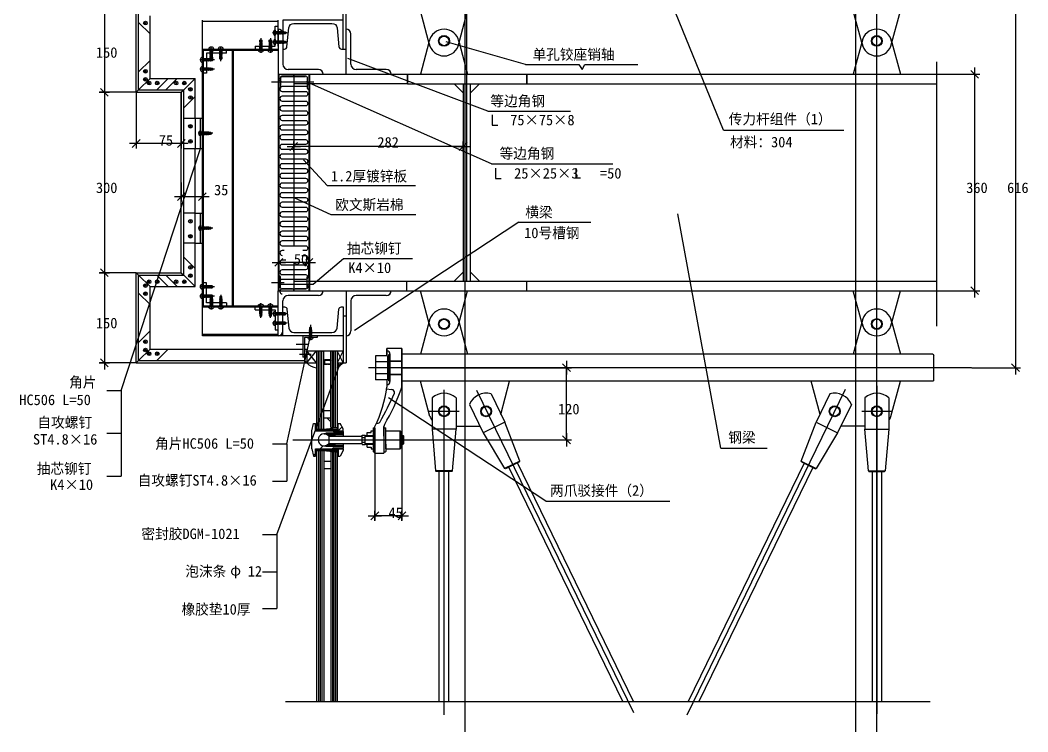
# Model space of a CAD drawing. Header units: metres. Extents: x 1086 to 2762, y 1114 to 2976.
# Drawn here: x 1086 to 2762, y 1114 to 2298 of the extents above; entities that cross this region are included whole.
import ezdxf

# ---------------------------------------------------------------- set-up
doc = ezdxf.new("R2010")
doc.units = ezdxf.units.M
for name, color, linetype in [('212', 2, 'Continuous'), ('3', 5, 'Continuous'), ('BZX', 1, 'Continuous'), ('CSX', 3, 'Continuous'), ('DHX', 4, 'Continuous'), ('LINE', 7, 'Continuous'), ('PMX', 8, 'Continuous'), ('SCREW', 6, 'Continuous'), ('SDH', 7, 'Continuous'), ('TXT', 2, 'Continuous'), ('XSX', 6, 'Continuous'), ('XX', 5, 'Continuous'), ('图层4', 4, 'Continuous')]:
    doc.layers.add(name, color=color, linetype=linetype)

# ---------------------------------------------------------------- blocks, each defined once
blk = doc.blocks.new('ST48X16')
at = {"layer": 'LINE'}
for p, q in [((0, 19.53), (0, -4.91)), ((-2.01, -0.75), (2.01, -0.75))]:
    blk.add_line(p, q, dxfattribs=at)
at = {"layer": 'SCREW'}
for p, q in [((-1.73, 15.84), (0, 17.29)), ((-1.43, 12.49), (0.25, 17.08)), ((0, 17.29), (1.73, 15.84)), ((-2.16, 11.27), (2.16, 12.03)), ((-2.16, 9.76), (2.16, 10.53)), ((-2.16, 8.44), (2.16, 9.2)), ((-2.16, 6.94), (2.16, 7.7)), ((-2.16, 5.44), (2.16, 6.2)), ((-2.16, 3.93), (2.16, 4.7)), ((-2.16, 2.43), (2.16, 3.19)), ((-2.16, 0.93), (2.16, 1.69)), ((-2.11, -0.67), (2.16, 0.03)), ((-1.73, 12.94), (-2.01, 12.68)), ((-2.01, 12.68), (-1.31, 12.81)), ((-2.01, 12.68), (-1.73, 12.42)), ((-1.91, 14.2), (-0.73, 14.41)), ((-1.73, 14.38), (-1.73, 15.84)), ((-1.73, 12.94), (-1.73, 14.03)), ((-1.22, 13.06), (-1.73, 12.94)), ((-1.73, 12.42), (-1.43, 12.49)), ((-1.73, 12.42), (-1.73, 11.62)), ((-1.73, 10.92), (-1.73, 10.11)), ((-1.73, 9.6), (-1.73, 8.79)), ((-1.73, 9.44), (-1.73, 8.64)), ((-1.73, 8.09), (-1.73, 7.29)), ((-1.73, 6.59), (-1.73, 5.79)), ((-1.73, 5.09), (-1.73, 4.28)), ((-1.73, 0.58), (-1.73, 4.13)), ((-1.73, 3.58), (-1.73, 2.78)), ((-1.73, 3.43), (-1.73, 2.63)), ((-1.73, 2.08), (-1.73, 1.28)), ((-1.73, 1.93), (-1.73, 1.12)), ((-1.73, 0.42), (-1.73, -0.38)), ((1.73, 0.38), (-1.73, -0.38)), ((1.73, 15.84), (1.73, 13.58)), ((1.73, 13.58), (2.01, 13.32)), ((2.01, 13.32), (1.73, 13.06)), ((1.73, 13.06), (1.73, 12.38)), ((1.73, 11.68), (1.73, 10.87)), ((1.73, 10.2), (1.73, 9.4)), ((1.73, 8.86), (1.73, 8.05)), ((1.73, 8.7), (1.73, 7.9)), ((1.73, 7.35), (1.73, 6.55)), ((1.73, 5.85), (1.73, 5.04)), ((1.73, 4.35), (1.73, 3.54)), ((1.73, 4.19), (1.73, 3.39)), ((1.73, 2.84), (1.73, 2.04)), ((1.73, 2.69), (1.73, 1.88)), ((1.73, 1.34), (1.73, 0.54)), ((1.73, 1.19), (1.73, 0.38)), ((2.16, 0.03), (1.73, 0.38)), ((2.01, -0.09), (2.16, 0.03)), ((-4.28, -0.75), (4.28, -0.75)), ((-1.73, -0.38), (-2.11, -0.67)), ((-2.11, -0.67), (-2.01, -0.75)), ((-0.25, -0.75), (2.01, -0.09)), ((2.01, -0.09), (2.01, -0.75))]:
    blk.add_line(p, q, dxfattribs=at)
for points in [[(1.73, 11.68), (2.16, 12.03), (1.73, 12.38), (-1.73, 11.62), (-2.16, 11.27), (-1.73, 10.92)], [(1.73, 10.18), (2.16, 10.53), (1.73, 10.87), (-1.73, 10.11), (-2.16, 9.76), (-1.73, 9.41)], [(1.73, 8.86), (2.16, 9.2), (1.73, 9.55), (-1.73, 8.79), (-2.16, 8.44), (-1.73, 8.09)], [(1.73, 7.35), (2.16, 7.7), (1.73, 8.05), (-1.73, 7.29), (-2.16, 6.94), (-1.73, 6.59)], [(1.73, 5.85), (2.16, 6.2), (1.73, 6.55), (-1.73, 5.79), (-2.16, 5.44), (-1.73, 5.09)], [(1.73, 4.35), (2.16, 4.7), (1.73, 5.04), (-1.73, 4.28), (-2.16, 3.93), (-1.73, 3.58)], [(1.73, 2.84), (2.16, 3.19), (1.73, 3.54), (-1.73, 2.78), (-2.16, 2.43), (-1.73, 2.08)], [(1.73, 1.34), (2.16, 1.69), (1.73, 2.04), (-1.73, 1.28), (-2.16, 0.93), (-1.73, 0.58)], [(-1.73, 14.38), (-0.73, 14.41), (-1.73, 14.03), (-1.91, 14.2)]]:
    blk.add_lwpolyline(points, close=True, dxfattribs=at)
blk.add_lwpolyline([(-4.28, -0.75, 0.4), (-0.4, -3.75), (-0.4, -3.31), (0.4, -3.31), (0.4, -3.75, 0.4), (4.28, -0.75)], format="xyb", dxfattribs=at)
for centre, radius, start, end in [((-1.79, 18.13), 2.29, 271.51, 332.84), ((-0.47, 16.2), 3.83, 255.54, 304.95)]:
    blk.add_arc(centre, radius, start, end, dxfattribs=at)
blk = doc.blocks.new('A$C719D39D5')
at = {"layer": 'CSX'}
for p, q in [((15.8, 56.78, -342.86), (25.38, 55.94, -342.86)), ((0, 0, -342.86), (2.51, 0, -342.86))]:
    blk.add_line(p, q, dxfattribs=at)
for centre, radius, start, end in [((24.95, 50.96, -342.86), 5, 344.88, 85), ((-624.51, 346.74, -342.86), 718.57, 331.32, 335.58), ((2.51, 4, -342.86), 4, 270, 328.41)]:
    blk.add_arc(centre, radius, start, end, dxfattribs=at)
blk = doc.blocks.new('_ArchTick')
for p, q in [((0.86, 0), (-0.86, 0)), ((0, 0.65), (0, -0.65))]:
    blk.add_line(p, q)
at = {"color": 0, "linetype": 'ByBlock'}
blk.add_lwpolyline([(-0.5, -0.5), (0.5, 0.5)], dxfattribs=at)

msp = doc.modelspace()

# ---------------------------------------------------------------- hatches: boundary and pattern name
at = {"layer": 'BZX'}
h = msp.add_hatch(dxfattribs=at)
h.set_pattern_fill('ANSI38', scale=10)
h.paths.add_polyline_path([(1563.16, 1728.16, 0.21), (1579.16, 1720.16), (1579.16, 1728.16)])
at = {"layer": 'PMX'}
h = msp.add_hatch(dxfattribs=at)
h.set_pattern_fill('ANSI37', scale=18)
h.paths.add_polyline_path([(1603.16, 1731.57), (1601.57, 1733.16), (1592.74, 1733.16), (1591.16, 1731.57), (1591.16, 1747.16), (1590.16, 1748.16), (1604.16, 1748.16), (1603.16, 1747.16)])
h = msp.add_hatch(dxfattribs=at)
h.set_pattern_fill('HEX', scale=5)
h.paths.add_polyline_path([(1593.16, 1732.16), (1592.16, 1731.16), (1592.16, 1726.16), (1602.16, 1726.16), (1602.16, 1731.16), (1601.16, 1732.16)])
h = msp.add_hatch(dxfattribs=at)
h.set_pattern_fill('ANSI37', scale=12)
h.paths.add_polyline_path([(1623.16, 1728.16), (1613.16, 1728.16), (1613.16, 1720.16, 0.04)])
h = msp.add_hatch(dxfattribs=at)
h.set_pattern_fill('ANSI31', scale=15)
h.paths.add_polyline_path([(1603.16, 1648.16), (1591.16, 1648.16), (1591.16, 1636.16), (1603.16, 1636.16)])
h = msp.add_hatch(dxfattribs=at)
h.set_pattern_fill('ANSI31', scale=25)
h.paths.add_polyline_path([(1622.66, 1585.16), (1605.67, 1585.16), (1607.93, 1586.66), (1624.16, 1586.66)])
h.paths.add_polyline_path([(1624.16, 1586.66), (1607.93, 1586.66), (1605.67, 1585.16), (1577.16, 1585.16), (1577.16, 1573.16), (1574.16, 1573.16), (1571.16, 1585.16), (1571.16, 1600.16), (1581.66, 1600.16, 0.41), (1591.66, 1590.16), (1594.66, 1590.16), (1594.66, 1589.16), (1624.16, 1589.16)])
h.paths.add_polyline_path([(1594.66, 1610.16), (1591.66, 1610.16, 0.41), (1581.66, 1600.16), (1571.16, 1600.16), (1571.16, 1615.16), (1574.16, 1627.16), (1577.16, 1627.16), (1577.16, 1615.16), (1605.67, 1615.16), (1607.93, 1613.66), (1624.16, 1613.66), (1624.16, 1611.16), (1594.66, 1611.16)])
h.paths.add_polyline_path([(1624.16, 1613.66), (1607.93, 1613.66), (1605.67, 1615.16), (1622.66, 1615.16)])
h = msp.add_hatch(dxfattribs=at)
h.set_pattern_fill('ANSI37', scale=18)
h.paths.add_polyline_path([(1603.16, 1636.16), (1591.16, 1636.16), (1591.16, 1618.66), (1590.16, 1617.66), (1612.16, 1620.16), (1604.16, 1620.16), (1603.16, 1621.16)])
h = msp.add_hatch(dxfattribs=at)
h.set_pattern_fill('ANSI37', scale=25)
h.paths.add_polyline_path([(1613.16, 1574.16), (1615.16, 1574.16), (1615.16, 1585.16), (1613.16, 1585.16)])
h.paths.add_polyline_path([(1615.16, 1626.16), (1613.16, 1626.16), (1613.16, 1615.16), (1615.16, 1615.16)])
h = msp.add_hatch(dxfattribs=at)
h.set_pattern_fill('ANSI31', scale=25)
h.paths.add_polyline_path([(1618.16, 1573.16), (1615.16, 1573.16), (1615.16, 1585.16), (1623.16, 1585.16), (1623.16, 1582.16)])
h.paths.add_polyline_path([(1623.16, 1618.16), (1623.16, 1615.16), (1615.16, 1615.16), (1615.16, 1627.16), (1618.16, 1627.16)])
h = msp.add_hatch(dxfattribs=at)
h.set_pattern_fill('ANSI31', scale=15)
h.paths.add_polyline_path([(1624.16, 1589.16), (1624.16, 1590.16), (1594.66, 1590.16), (1594.66, 1589.16)])
h.paths.add_polyline_path([(1597.66, 1592.16, -0.08), (1594.66, 1590.62), (1594.66, 1590.16), (1624.16, 1590.16), (1624.16, 1591.35)])
h.paths.add_polyline_path([(1594.66, 1610.16), (1594.66, 1609.7, -0.08), (1597.66, 1608.16), (1624.16, 1608.97), (1624.16, 1610.16)])
h.paths.add_polyline_path([(1624.16, 1610.16), (1624.16, 1611.16), (1594.66, 1611.16), (1594.66, 1610.16)])
h = msp.add_hatch(dxfattribs=at)
h.set_pattern_fill('ANSI37', scale=18)
h.paths.add_polyline_path([(1603.16, 1579.16), (1604.16, 1580.16), (1612.16, 1580.16), (1590.16, 1582.66), (1591.16, 1581.66), (1591.16, 1564.16), (1603.16, 1564.16)])
h = msp.add_hatch(dxfattribs=at)
h.set_pattern_fill('ANSI31', scale=15)
h.paths.add_polyline_path([(1603.16, 1564.16), (1591.16, 1564.16), (1591.16, 1552.16), (1603.16, 1552.16)])

# ---------------------------------------------------------------- linework, layer by layer
for p, q in [((1871.4, 2140.51), (1871.4, 2123.7)), ((1871.4, 2123.7), (1880.82, 2123.7)), ((1876.64, 2051.78), (1876.64, 2034.97)), ((1876.64, 2034.97), (1886.06, 2034.97)), ((1721.2, 1751.94), (1696.2, 1751.94))]:
    msp.add_line(p, q)
at = {"layer": '3'}
for p, q in [((2604.2, 1742.66), (1721.2, 1742.66)), ((2604.2, 1697.66), (1721.2, 1697.66))]:
    msp.add_line(p, q, dxfattribs=at)
at = {"layer": 'BZX'}
for p, q in [((2741.96, 2336.16), (2741.96, 1731.29)), ((1226.15, 2328.16), (1226.15, 2194.16)), ((1226.15, 2328.16), (1226.15, 2194.16)), ((2256.36, 2115), (2171.13, 2323.13)), ((1927.01, 2224.65), (1794.56, 2262.3)), ((1863.97, 2146.63), (1631.04, 2234.25)), ((2015.28, 2224.65), (2021.1, 2215.81)), ((2021.1, 2215.81), (2025.42, 2224.65)), ((1283.16, 2182.16), (1302.16, 2201.16)), ((1358.16, 2182.16), (1377.16, 2201.16)), ((2610.67, 2208.16), (2681.94, 2208.16)), ((2673.94, 2208.16), (2673.94, 1848.16)), ((1226.15, 2194.16), (1226.15, 1894.16)), ((1226.15, 2194.16), (1226.15, 1894.16)), ((1525.12, 2194.95), (1504.2, 2194.95)), ((1541.2, 2192.13), (1541.2, 2079.91)), ((1557.01, 2195.36), (1574.4, 2195.36)), ((1870.02, 2059.03), (1562.14, 2195.36)), ((1279.13, 2178.16), (1218.15, 2178.16)), ((1279.13, 2178.16), (1218.15, 2178.16)), ((1279.13, 2178.16), (1218.15, 2178.16)), ((1279.13, 2178.16), (1218.15, 2178.16)), ((1279.16, 2178.13), (1279.16, 2084.99)), ((1354.16, 2178.13), (1354.16, 2084.99)), ((1823.16, 2177.13), (1823.16, 2079.91)), ((1358.16, 2134.96), (1389.16, 2134.96)), ((1254.31, 1681.92), (1386.16, 2084.96)), ((1354.16, 2092.99), (1279.16, 2092.99)), ((1358.16, 2084.96), (1389.16, 2084.96)), ((1823.16, 2087.91), (1541.2, 2087.91)), ((1597.19, 2022.34), (1557.39, 2065.73)), ((1354.16, 2028.13), (1354.16, 1996.71)), ((1389.16, 2028.13), (1389.16, 1996.71)), ((1354.16, 2004.71), (1389.16, 2004.71)), ((1541.31, 2003.2), (1602.67, 1975.18)), ((1377.16, 1977.12), (1389.16, 1977.12)), ((1915.75, 1962.39), (1642.32, 1781.8)), ((2251.95, 1586.51), (2180.07, 1976.22)), ((1377.16, 1927.12), (1389.16, 1927.12)), ((1226.15, 1898.72), (1226.15, 1744.16)), ((1226.15, 1898.72), (1226.15, 1728.16)), ((1516.36, 1873.19), (1516.36, 1903.23)), ((1566.36, 1895.23), (1516.36, 1895.23)), ((1566.36, 1873.19), (1566.36, 1903.23)), ((1573.28, 1859.15), (1623.94, 1901.74)), ((1279.13, 1878.16), (1218.15, 1878.16)), ((1279.13, 1878.16), (1218.15, 1878.16)), ((1279.1, 1878.16), (1218.15, 1878.16)), ((1279.1, 1878.16), (1218.15, 1878.16)), ((1283.16, 1874.16), (1302.16, 1855.16)), ((1358.16, 1874.16), (1377.16, 1855.16)), ((1525.12, 1861.37), (1504.2, 1861.37)), ((1557.66, 1859.15), (1573.28, 1859.15)), ((2610.67, 1848.16), (2681.94, 1848.16)), ((1529.87, 1593.41), (1568.31, 1770.62)), ((1302.16, 1751.16), (1283.16, 1732.16)), ((1279.13, 1728.16), (1218.15, 1728.16)), ((1279.13, 1728.16), (1218.15, 1728.16)), ((1513.28, 1442.58), (1616.85, 1722.8)), ((1721.23, 1720.16), (2002.92, 1720.16)), ((1994.92, 1600.16), (1994.92, 1720.16)), ((2669, 1720.16), (2749.96, 1720.16)), ((1721.2, 1697.63), (1721.2, 1465.72)), ((1254.31, 1681.92), (1254.31, 1539.73)), ((1960.68, 1498.38), (1698.81, 1669.78)), ((1676.2, 1619.63), (1676.2, 1465.72)), ((1529.87, 1593.41), (1529.87, 1531.25)), ((1751.36, 1600.16), (2002.92, 1600.16)), ((1721.2, 1473.72), (1676.2, 1473.72)), ((1513.28, 1442.58), (1513.28, 1319.4))]:
    msp.add_line(p, q, dxfattribs=at)
for centre in [(1294.37, 2293.17), (1294.37, 2213.15), (1294.37, 2199.52), (1300.52, 2193.37), (1314.15, 2193.37), (1345.52, 2193.37), (1359.15, 2193.37), (1369.37, 2183.15), (1369.37, 2169.52), (1369.37, 2121.6), (1369.37, 2096.48), (1369.37, 1963.76), (1369.37, 1938.63), (1369.37, 1886.8), (1300.52, 1862.95), (1314.15, 1862.95), (1345.52, 1862.95), (1359.15, 1862.95), (1369.37, 1873.17), (1294.37, 1856.8), (1294.37, 1843.17), (1294.37, 1763.15), (1294.37, 1749.52), (1300.52, 1743.37), (1314.15, 1743.37)]:
    msp.add_circle(centre, 3.04, dxfattribs=at)
at = {"layer": 'CSX'}
for p, q in [((1279.16, 2178.16), (1279.16, 2328.16)), ((1279.16, 2178.16), (1279.16, 2328.16)), ((1283.16, 2182.16), (1283.16, 2324.16)), ((1283.16, 2182.16), (1283.16, 2324.16)), ((1623.16, 2250.16), (1623.16, 2328.16)), ((1628.16, 2208.16), (1628.16, 2328.16)), ((1767.75, 2254.93), (1752.02, 2313.66)), ((1814.64, 2254.93), (1830.38, 2313.66)), ((2487.75, 2254.93), (2472.02, 2313.66)), ((2534.64, 2254.93), (2550.38, 2313.66)), ((1302.16, 2201.16), (1302.16, 2305.16)), ((1389.16, 1773.16), (1389.16, 2298.16)), ((1515.16, 2255.14), (1515.16, 2298.14)), ((1283.16, 2294.16), (1302.16, 2275.16)), ((1515.16, 2296.16), (1389.16, 2296.16)), ((1510.16, 2255.14), (1510.16, 2288.14)), ((1510.16, 2288.14), (1515.16, 2288.14)), ((1515.16, 2283.16), (1515.16, 2208.16)), ((1623.16, 2250.16), (1623.16, 2291.16)), ((1523.16, 2275.16), (1523.16, 2225.16)), ((1636.16, 2225.16), (1636.16, 2275.16)), ((2487.75, 2266.89), (2472.02, 2208.16)), ((2534.64, 2266.89), (2550.38, 2208.16)), ((1389.16, 2250.16), (1515.16, 2250.16)), ((1389.16, 2248.16), (1515.16, 2248.16)), ((1391.16, 1823.16), (1391.16, 2248.16)), ((1429.16, 2243.16), (1429.16, 2248.16)), ((1439.16, 1823.16), (1439.16, 2248.16)), ((1441.16, 1823.16), (1441.16, 2248.16)), ((1477.16, 2255.14), (1510.16, 2255.14)), ((1477.16, 2255.14), (1477.16, 2250.14)), ((1623.16, 2250.16), (1628.16, 2250.16)), ((1766.15, 2260.91), (1752.02, 2208.16)), ((1816.24, 2260.91), (1830.38, 2208.16)), ((1283.16, 2212.16), (1302.16, 2231.16)), ((1429.16, 2243.16), (1396.16, 2243.16)), ((1396.16, 2243.16), (1396.16, 2210.16)), ((1582.16, 2216.16), (1532.16, 2216.16)), ((1695.16, 2216.16), (1645.16, 2216.16)), ((1927.01, 2224.65), (2015.28, 2224.65)), ((2025.42, 2224.65), (2113.69, 2224.65)), ((1302.16, 2201.16), (1377.16, 2201.16)), ((1313.16, 2182.16), (1332.16, 2201.16)), ((1328.16, 2182.16), (1347.16, 2201.16)), ((1377.16, 2134.96), (1377.16, 2201.16)), ((1396.16, 2210.16), (1391.16, 2210.16)), ((1515.16, 2208.16), (2610.64, 2208.16)), ((1515.16, 2208.16), (1515.16, 1848.16)), ((1516.36, 2208.16), (1516.36, 1848.16)), ((1519.36, 2203.16), (1519.36, 2185.16)), ((1539.36, 2205.16), (1521.36, 2205.16)), ((1541.2, 2208.16), (1541.2, 1921.68)), ((1561.36, 2205.16), (1543.36, 2205.16)), ((1563.36, 2203.16), (1563.36, 2185.16)), ((1566.36, 2208.16), (1566.36, 1848.16)), ((1567.56, 2208.16), (1567.56, 1848.16)), ((1730.61, 2208.16), (1730.61, 2192.16)), ((1730.61, 2192.16), (1730.61, 2208.16)), ((1730.61, 2208.16), (1730.61, 2192.16)), ((1929.16, 2208.16), (1929.16, 2192.16)), ((1929.16, 2192.16), (1929.16, 2208.16)), ((1929.16, 2208.16), (1929.16, 2192.16)), ((1283.16, 2182.16), (1279.16, 2178.16)), ((1283.16, 2182.16), (1279.16, 2178.16)), ((1283.16, 2182.16), (1358.16, 2182.16)), ((1283.16, 2182.16), (1358.16, 2182.16)), ((1354.16, 2178.16), (1358.16, 2182.16)), ((1354.16, 2178.16), (1358.16, 2182.16)), ((1358.16, 1874.16), (1358.16, 2182.16)), ((1358.16, 1874.16), (1358.16, 2182.16)), ((1517.36, 2183.16), (1516.36, 2183.16)), ((1730.61, 2192.16), (1541.2, 2192.16)), ((1566.36, 2183.16), (1565.36, 2183.16)), ((1730.61, 2192.16), (1929.16, 2192.16)), ((1730.61, 2192.16), (1929.16, 2192.16)), ((1823.16, 2177.16), (1808.16, 2192.16)), ((1823.16, 2192.16), (1823.16, 1864.16)), ((1835.16, 1864.16), (1835.16, 2192.16)), ((1835.16, 2177.16), (1850.16, 2192.16)), ((1929.16, 2192.16), (2610.64, 2192.16)), ((1279.16, 2178.16), (1354.16, 2178.16)), ((1279.16, 2178.16), (1354.16, 2178.16)), ((1354.16, 1878.16), (1354.16, 2178.16)), ((1354.16, 1878.16), (1354.16, 2178.16)), ((1358.16, 2152.16), (1377.16, 2171.16)), ((1863.97, 2146.63), (2001.36, 2146.63)), ((1386.16, 2084.96), (1386.16, 2134.96)), ((2256.36, 2115), (2456.6, 2115)), ((1377.16, 1855.16), (1377.16, 2084.96)), ((1870.02, 2059.03), (2071.87, 2059.03)), ((1596.52, 2023.07), (1743.53, 2023.07)), ((1602.67, 1975.18), (1744.12, 1975.18)), ((1915.75, 1962.39), (2035.66, 1962.39)), ((1358.16, 1904.16), (1377.16, 1885.16)), ((1541.2, 1895.23), (1541.2, 1848.16)), ((1623.94, 1901.74), (1738.52, 1901.74)), ((1279.16, 1878.16), (1354.16, 1878.16)), ((1279.16, 1878.16), (1354.16, 1878.16)), ((1283.16, 1874.16), (1279.16, 1878.16)), ((1279.16, 1728.16), (1279.16, 1878.16)), ((1279.16, 1728.16), (1279.16, 1878.16)), ((1354.16, 1878.16), (1358.16, 1874.16)), ((1823.16, 1879.16), (1808.16, 1864.16)), ((1835.16, 1879.16), (1850.16, 1864.16)), ((1283.16, 1874.16), (1358.16, 1874.16)), ((1283.16, 1874.16), (1358.16, 1874.16)), ((1283.16, 1732.16), (1283.16, 1874.16)), ((1283.16, 1732.16), (1283.16, 1874.16)), ((1313.16, 1874.16), (1332.16, 1855.16)), ((1328.16, 1874.16), (1347.16, 1855.16)), ((1396.16, 1861.16), (1391.16, 1861.16)), ((1396.16, 1828.16), (1396.16, 1861.16)), ((1517.36, 1873.16), (1516.36, 1873.16)), ((1519.36, 1853.16), (1519.36, 1871.16)), ((1541.2, 1864.16), (1929.16, 1864.16)), ((1563.36, 1853.16), (1563.36, 1871.16)), ((1566.36, 1873.16), (1565.36, 1873.16)), ((1729.16, 1848.16), (1729.16, 1864.16)), ((1929.16, 1864.16), (2610.64, 1864.16)), ((1929.16, 1848.16), (1929.16, 1864.16)), ((1283.16, 1844.16), (1302.16, 1825.16)), ((1302.16, 1855.16), (1377.16, 1855.16)), ((1302.16, 1751.16), (1302.16, 1855.16)), ((1515.16, 1848.16), (1929.16, 1848.16)), ((1515.16, 1773.16), (1515.16, 1848.16)), ((1539.36, 1851.16), (1521.36, 1851.16)), ((1541.36, 1848.16), (1541.36, 1849.16)), ((1541.36, 1848.16), (1541.36, 1849.16)), ((1561.36, 1851.16), (1543.36, 1851.16)), ((1628.16, 1848.16), (1628.16, 1728.16)), ((1767.75, 1789.43), (1752.02, 1848.16)), ((1767.75, 1789.42), (1752.02, 1848.15)), ((1777.99, 1848.15), (1881.78, 1848.15)), ((1814.64, 1789.43), (1830.38, 1848.16)), ((1814.64, 1789.42), (1830.38, 1848.15)), ((1929.16, 1848.16), (2610.64, 1848.16)), ((2487.75, 1789.43), (2472.02, 1848.16)), ((2534.64, 1789.43), (2550.38, 1848.16)), ((1429.16, 1828.16), (1396.16, 1828.16)), ((1429.16, 1828.16), (1429.16, 1823.16)), ((1523.16, 1781.16), (1523.16, 1831.16)), ((1582.16, 1840.16), (1532.16, 1840.16)), ((1636.16, 1831.16), (1636.16, 1781.16)), ((1695.16, 1840.16), (1645.16, 1840.16)), ((1389.16, 1823.16), (1515.16, 1823.16)), ((1389.16, 1821.16), (1515.16, 1821.16)), ((1477.16, 1816.16), (1477.16, 1821.16)), ((1477.16, 1816.16), (1510.16, 1816.16)), ((1510.16, 1816.16), (1510.16, 1783.16)), ((1623.16, 1806.16), (1628.16, 1806.16)), ((1623.16, 1806.16), (1623.16, 1728.16)), ((1623.16, 1806.16), (1623.16, 1765.16)), ((1767.75, 1801.39), (1752.02, 1742.66)), ((1814.64, 1801.39), (1830.38, 1742.66)), ((2487.75, 1801.39), (2472.02, 1742.66)), ((2534.64, 1801.39), (2550.38, 1742.66)), ((1283.16, 1762.16), (1302.16, 1781.16)), ((1510.16, 1783.16), (1515.16, 1783.16)), ((1515.16, 1775.16), (1389.16, 1775.16)), ((1541.2, 1773.16), (1389.16, 1773.16)), ((1556.16, 1773.16), (1556.16, 1737.81)), ((1559.16, 1770.16), (1559.16, 1732.16)), ((1580.16, 1770.16), (1559.16, 1770.16)), ((1580.16, 1773.16), (1580.16, 1770.16)), ((1580.16, 1773.16), (1580.16, 1771.16)), ((1302.16, 1751.16), (1556.16, 1751.16)), ((1313.16, 1732.16), (1332.16, 1751.16)), ((1559.16, 1751.16), (1563.16, 1751.16)), ((1561.16, 1748.16), (1623.16, 1748.16)), ((1563.16, 1751.16), (1563.16, 1728.16)), ((1579.16, 1747.16), (1580.16, 1748.16)), ((1579.16, 1748.16), (1579.16, 1616.89)), ((1579.16, 1747.16), (1580.16, 1748.16)), ((1579.16, 1748.16), (1579.16, 1616.89)), ((1586.16, 1748.16), (1587.16, 1747.16)), ((1589.68, 1748.16), (1588.68, 1747.16)), ((1591.16, 1747.16), (1590.16, 1748.16)), ((1591.16, 1618.66), (1591.16, 1747.16)), ((1603.16, 1747.16), (1604.16, 1748.16)), ((1603.16, 1621.16), (1603.16, 1747.16)), ((1613.16, 1747.16), (1612.16, 1748.16)), ((1613.16, 1748.16), (1613.16, 1615.16)), ((1696.2, 1740.09), (1696.2, 1751.94)), ((1696.2, 1751.94), (1696.2, 1740.09)), ((1696.2, 1747.94), (1696.2, 1747.94)), ((1721.2, 1730.22, -44000), (1721.2, 1751.94, -44000)), ((1721.2, 1751.94, -44000), (1721.2, 1730.22, -44000)), ((1721.2, 1751.94), (1721.2, 1708.94)), ((1721.2, 1730.09), (1721.2, 1751.94)), ((1283.16, 1732.16), (1279.16, 1728.16)), ((1279.16, 1728.16), (1563.16, 1728.16)), ((1279.16, 1728.16), (1561.16, 1728.16)), ((1283.16, 1732.16), (1559.16, 1732.16)), ((1283.16, 1732.16), (1557.16, 1732.16)), ((1559.16, 1737.81), (1556.16, 1737.81)), ((1559.16, 1732.16), (1563.16, 1728.16)), ((1561.16, 1728.16), (1579.16, 1728.16)), ((1563.16, 1728.16), (1579.16, 1728.16)), ((1592.74, 1733.16), (1591.16, 1731.57)), ((1593.16, 1732.16), (1592.16, 1731.16)), ((1592.16, 1731.16), (1592.16, 1726.16)), ((1601.57, 1733.16), (1592.74, 1733.16)), ((1601.16, 1732.16), (1593.16, 1732.16)), ((1601.16, 1732.16), (1602.16, 1731.16)), ((1601.57, 1733.16), (1603.16, 1731.57)), ((1602.16, 1731.16), (1602.16, 1726.16)), ((1613.16, 1728.16), (1628.16, 1728.16)), ((1677.2, 1740.09), (1677.2, 1700.09)), ((1697.2, 1740.09), (1677.2, 1740.09)), ((1697.2, 1730.09), (1677.2, 1730.09)), ((1697.2, 1740.09), (1697.2, 1700.09)), ((1697.2, 1738.97), (1699.2, 1738.97)), ((1699.2, 1698.2, -44000), (1699.2, 1742.25, -44000)), ((1699.2, 1742.25, -44000), (1701.2, 1742.25, -44000)), ((1699.2, 1742.12), (1699.2, 1698.07)), ((1699.2, 1742.12), (1701.2, 1742.12)), ((1701.2, 1697.38, -44000), (1701.2, 1743.38, -44000)), ((1701.2, 1742.94), (1701.2, 1696.94)), ((1701.2, 1731.38, -44000), (1721.2, 1731.38, -44000)), ((1701.2, 1730.94), (1721.2, 1730.94)), ((1721.2, 1688.38, -44000), (1721.2, 1731.38, -44000)), ((2604.2, 1742.66), (2606.2, 1740.66)), ((2606.2, 1699.66), (2606.2, 1740.66)), ((1596.66, 1725.16), (1591.16, 1725.16)), ((1602.16, 1726.16), (1592.16, 1726.16)), ((1596.66, 1725.16), (1596.66, 1726.16)), ((1597.66, 1725.16), (1597.66, 1726.16)), ((1603.16, 1725.16), (1597.66, 1725.16)), ((1697.2, 1710.09), (1677.2, 1710.09)), ((1697.2, 1719.7), (1699.2, 1720.85)), ((1697.2, 1718.06), (1699.2, 1719.22)), ((1721.2, 1710.22, -44000), (1721.2, 1688.38, -44000)), ((1721.2, 1687.94), (1721.2, 1710.09)), ((1721.2, 1710.09), (1721.2, 1687.94)), ((1697.2, 1700.09), (1677.2, 1700.09)), ((1696.2, 1700.09), (1696.2, 1687.94)), ((1697.2, 1701.22), (1699.2, 1701.22)), ((1699.2, 1698.2, -44000), (1701.2, 1698.2, -44000)), ((1699.2, 1698.07), (1701.2, 1698.07)), ((1701.2, 1709.38, -44000), (1721.2, 1709.38, -44000)), ((1701.2, 1708.94), (1721.2, 1708.94)), ((1767.75, 1638.93), (1752.02, 1697.66)), ((1885.55, 1642.34), (1900.38, 1697.66)), ((2416.84, 1642.34), (2402.02, 1697.66)), ((2534.64, 1638.93), (2550.38, 1697.66)), ((2606.2, 1699.66), (2604.2, 1697.66)), ((1230.38, 1681.92), (1254.31, 1681.92)), ((1696.2, 1691.94), (1696.2, 1691.94)), ((1869.38, 1676.52), (1892.32, 1629.45)), ((2433.02, 1676.52), (2410.07, 1629.45)), ((1771.2, 1670.02), (1771.2, 1617.66)), ((1811.2, 1670.02), (1811.2, 1617.66)), ((2491.2, 1670.02), (2491.2, 1617.66)), ((2531.2, 1670.02), (2531.2, 1617.66)), ((1603.16, 1648.16), (1591.16, 1648.16)), ((1833.42, 1659), (1856.36, 1611.93)), ((2468.97, 1659), (2446.03, 1611.93)), ((1571.16, 1615.16), (1574.16, 1627.16)), ((1574.16, 1627.16), (1577.16, 1627.16)), ((1577.16, 1615.16), (1577.16, 1627.16)), ((1577.16, 1626.16), (1579.16, 1626.16)), ((1579.16, 1615.16), (1579.16, 1626.16)), ((1603.16, 1636.16), (1591.16, 1636.16)), ((1613.16, 1626.16), (1615.16, 1626.16)), ((1615.16, 1627.16), (1618.16, 1627.16)), ((1615.16, 1615.16), (1615.16, 1627.16)), ((1623.16, 1618.16), (1618.16, 1627.16)), ((1892.32, 1629.45), (1856.36, 1611.93)), ((1917.22, 1564.83), (1892.32, 1629.45)), ((2385.17, 1564.83), (2410.07, 1629.45)), ((2410.07, 1629.45), (2446.03, 1611.93)), ((1230.38, 1611.08), (1254.31, 1611.08)), ((1571.16, 1585.16), (1571.16, 1615.16)), ((1577.16, 1615.16), (1623.16, 1615.16)), ((1579.16, 1618.66), (1580.16, 1617.66)), ((1579.16, 1618.66), (1580.16, 1617.66)), ((1579.16, 1617.16), (1613.16, 1617.16)), ((1579.16, 1615.57), (1579.57, 1615.16)), ((1580.16, 1617.66), (1590.16, 1617.66)), ((1590.16, 1617.66), (1612.16, 1620.16)), ((1590.16, 1617.66), (1591.16, 1618.66)), ((1591.66, 1610.16), (1594.66, 1610.16)), ((1624.16, 1611.16), (1594.66, 1611.16)), ((1594.66, 1611.16), (1594.66, 1609.7)), ((1604.16, 1620.16), (1603.16, 1621.16)), ((1612.16, 1620.16), (1604.16, 1620.16)), ((1607.93, 1613.66), (1605.67, 1615.16)), ((1607.93, 1613.66), (1624.16, 1613.66)), ((1613.16, 1621.16), (1612.16, 1620.16)), ((1612.16, 1620.16), (1613.16, 1621.16)), ((1624.16, 1613.66), (1622.66, 1615.16)), ((1623.16, 1615.16), (1623.16, 1618.16)), ((1624.16, 1606.16), (1624.16, 1613.66)), ((1663.23, 1607.16), (1663.23, 1612.49)), ((1663.23, 1612.49), (1670.2, 1612.49)), ((1670.2, 1615.16), (1672.79, 1615.16)), ((1670.2, 1612.49), (1670.2, 1615.16)), ((1672.79, 1615.16), (1673.29, 1614.66)), ((1673.29, 1619.66), (1673.79, 1620.16)), ((1673.29, 1619.66), (1673.29, 1580.66)), ((1673.79, 1620.16), (1675.7, 1620.16)), ((1676.2, 1619.66), (1675.7, 1620.16)), ((1676.2, 1578.16), (1676.2, 1622.16)), ((1676.2, 1619.66), (1676.2, 1580.66)), ((1691.2, 1606.16), (1691.2, 1622.47)), ((1691.2, 1622.16), (1691.2, 1578.16)), ((1691.2, 1606.16), (1691.2, 1622.16)), ((1691.2, 1619.66), (1691.7, 1620.16)), ((1691.2, 1619.66), (1691.2, 1580.66)), ((1691.2, 1615.16), (1691.2, 1606.16)), ((1691.7, 1620.16), (1693.7, 1620.16)), ((1694.2, 1619.66), (1693.7, 1620.16)), ((1694.2, 1585.16), (1694.2, 1619.66)), ((1694.2, 1615.16), (1718.2, 1615.16)), ((1718.2, 1585.16), (1718.2, 1615.16)), ((1718.2, 1615.16), (1719.2, 1614.16)), ((1719.2, 1614.16), (1719.2, 1586.16)), ((1771.2, 1617.66), (1777.12, 1548.66)), ((1811.2, 1617.66), (1771.2, 1617.66)), ((1805.27, 1548.66), (1811.2, 1617.66)), ((1811.2, 1622.66), (1850.55, 1622.66)), ((1856.36, 1611.93), (1891.92, 1552.5)), ((2446.03, 1611.93), (2410.47, 1552.5)), ((2491.2, 1622.66), (2451.84, 1622.66)), ((2497.12, 1548.66), (2491.2, 1617.66)), ((2491.2, 1617.66), (2531.2, 1617.66)), ((2531.2, 1617.66), (2525.27, 1548.66)), ((1506.04, 1593.41), (1529.87, 1593.41)), ((1597.66, 1608.16), (1624.16, 1608.97)), ((1600.37, 1606.16), (1654.2, 1606.16)), ((1600.37, 1594.16), (1600.37, 1606.16)), ((1600.37, 1594.16), (1654.2, 1594.16)), ((1624.16, 1586.66), (1624.16, 1594.16)), ((1655.2, 1608.16), (1660.2, 1608.16)), ((1655.2, 1607.16), (1655.2, 1608.16)), ((1655.2, 1593.16), (1655.2, 1607.16)), ((1655.2, 1604.16), (1660.2, 1604.16)), ((1655.2, 1596.16), (1660.2, 1596.16)), ((1655.2, 1593.16), (1655.2, 1592.16)), ((1660.2, 1592.16), (1660.2, 1608.16)), ((1660.2, 1607.16), (1676.2, 1607.16)), ((1660.2, 1593.16), (1676.2, 1593.16)), ((1663.23, 1587.82), (1663.23, 1593.16)), ((1694.2, 1593.16), (1694.2, 1580.66)), ((1719.2, 1607.16), (1723.1, 1607.16)), ((1719.2, 1593.16), (1723.1, 1593.16)), ((1723.1, 1607.16), (1724.2, 1606.16)), ((1723.1, 1593.16), (1723.1, 1607.16)), ((1724.2, 1594.16), (1723.1, 1593.16)), ((1724.2, 1594.16), (1724.2, 1606.16)), ((1571.16, 1585.16), (1574.16, 1573.16)), ((1577.16, 1573.16), (1577.16, 1585.16)), ((1577.16, 1585.16), (1623.16, 1585.16)), ((1579.16, 1585.16), (1579.16, 1574.16)), ((1579.16, 1585.07), (1579.16, 1165.15)), ((1579.16, 1583.16), (1613.16, 1583.16)), ((1579.16, 1581.66), (1580.16, 1582.66)), ((1580.16, 1582.66), (1590.16, 1582.66)), ((1590.16, 1582.66), (1591.16, 1581.66)), ((1590.16, 1582.66), (1612.16, 1580.16)), ((1591.16, 1581.66), (1591.16, 1165.15)), ((1591.66, 1590.16), (1594.66, 1590.16)), ((1594.66, 1589.16), (1594.66, 1590.62)), ((1624.16, 1589.16), (1594.66, 1589.16)), ((1597.66, 1592.16), (1624.16, 1591.35)), ((1604.16, 1580.16), (1603.16, 1579.16)), ((1603.16, 1579.16), (1603.16, 1165.15)), ((1612.16, 1580.16), (1604.16, 1580.16)), ((1607.93, 1586.66), (1605.67, 1585.16)), ((1607.93, 1586.66), (1624.16, 1586.66)), ((1612.16, 1580.16), (1613.16, 1579.16)), ((1613.16, 1585.16), (1613.16, 1165.15)), ((1615.16, 1585.16), (1615.16, 1573.16)), ((1623.16, 1582.16), (1618.16, 1573.16)), ((1622.66, 1585.16), (1624.16, 1586.66)), ((1623.16, 1585.16), (1623.16, 1582.16)), ((1655.2, 1592.16), (1660.2, 1592.16)), ((1663.23, 1587.82), (1670.2, 1587.82)), ((1670.2, 1587.82), (1670.2, 1585.16)), ((1670.2, 1585.16), (1672.79, 1585.16)), ((1672.79, 1585.16), (1673.29, 1585.66)), ((1673.29, 1580.66), (1673.79, 1580.16)), ((1673.79, 1580.16), (1675.7, 1580.16)), ((1675.7, 1580.16), (1676.2, 1580.66)), ((1676.2, 1578.16), (1691.2, 1578.16)), ((1691.2, 1580.66), (1691.7, 1580.16)), ((1691.7, 1580.16), (1693.7, 1580.16)), ((1693.7, 1580.16), (1694.2, 1580.66)), ((1694.2, 1585.16), (1718.2, 1585.16)), ((1719.2, 1586.16), (1718.2, 1585.16)), ((2251.95, 1586.51), (2328.64, 1586.51)), ((1574.16, 1573.16), (1577.16, 1573.16)), ((1577.16, 1574.16), (1579.16, 1574.16)), ((1603.16, 1564.16), (1591.16, 1564.16)), ((1613.16, 1574.16), (1615.16, 1574.16)), ((1615.16, 1573.16), (1618.16, 1573.16)), ((1917.22, 1564.83), (1891.92, 1552.5)), ((1916.7, 1563.46), (1893.32, 1552.07)), ((2106.54, 1165.15), (1913.23, 1561.77)), ((1916.7, 1563.46), (1917.22, 1564.83)), ((2390.19, 1561.27), (2197.13, 1165.15)), ((2385.17, 1564.83), (2410.47, 1552.5)), ((2385.7, 1563.46), (2385.17, 1564.83)), ((2385.7, 1563.46), (2409.07, 1552.07)), ((1603.16, 1552.16), (1591.16, 1552.16)), ((1778.2, 1547.66), (1777.12, 1548.66)), ((1805.27, 1548.66), (1777.12, 1548.66)), ((1804.2, 1547.66), (1778.2, 1547.66)), ((1783.2, 1171.85, -44000), (1783.2, 1547.66, -44000)), ((1783.2, 1165.15, -44000), (1783.2, 1547.66, -44000)), ((1799.2, 1171.85, -44000), (1799.2, 1547.66, -44000)), ((1799.2, 1165.15, -44000), (1799.2, 1547.66, -44000)), ((1804.2, 1547.66), (1805.27, 1548.66)), ((1893.32, 1552.07), (1891.92, 1552.5)), ((2088.74, 1165.15), (1898.85, 1554.76)), ((2404.58, 1554.26), (2214.93, 1165.15)), ((2409.07, 1552.07), (2410.47, 1552.5)), ((2497.12, 1548.66), (2525.27, 1548.66)), ((2498.2, 1547.66), (2497.12, 1548.66)), ((2498.2, 1547.66), (2524.2, 1547.66)), ((2503.2, 1547.66, -44000), (2503.2, 1171.85, -44000)), ((2503.2, 1547.66, -44000), (2503.2, 1165.15, -44000)), ((2519.2, 1547.66, -44000), (2519.2, 1171.85, -44000)), ((2519.2, 1547.66, -44000), (2519.2, 1165.15, -44000)), ((2524.2, 1547.66), (2525.27, 1548.66)), ((1230.38, 1539.73), (1254.31, 1539.73)), ((1506.04, 1531.25), (1529.87, 1531.25)), ((1960.68, 1498.38), (2167.03, 1498.38)), ((1489.49, 1442.58), (1513.28, 1442.58)), ((1489.49, 1380.43), (1513.28, 1380.43)), ((1489.49, 1319.4), (1513.28, 1319.4))]:
    msp.add_line(p, q, dxfattribs=at)
for points in [[(1551.31, 2292.86), (1604.83, 2292.86, -0.39), (1613.29, 2285.2), (1616.41, 2253.94, 0.39), (1620.59, 2250.16), (1623.16, 2250.16), (1623.16, 2298.16), (1523.16, 2298.16), (1523.16, 2250.16), (1525.72, 2250.16, 0.39), (1529.9, 2253.94), (1533.02, 2285.2, -0.39), (1541.48, 2292.86), (1551.31, 2292.86)], [(1546.76, 1773.16), (1523.16, 1773.16), (1523.16, 1821.16), (1525.72, 1821.16, -0.39), (1529.9, 1817.38), (1533.02, 1786.11, 0.39), (1541.48, 1778.46), (1546.77, 1778.46)], [(1546.77, 1778.46), (1604.83, 1778.46, 0.39), (1613.29, 1786.11), (1616.41, 1817.38, -0.39), (1620.59, 1821.16), (1623.16, 1821.16), (1623.16, 1773.16), (1546.76, 1773.16)]]:
    msp.add_lwpolyline(points, format="xyb", dxfattribs=at)
for centre, radius in [((1294.37, 2293.17), 1.04), ((1791.2, 2263.66), 9), ((1791.2, 2263.66), 8), ((2511.2, 2263.66), 9), ((2511.2, 2263.66), 8), ((1294.37, 2213.15), 1.04), ((1294.37, 2199.52), 1.04), ((1300.52, 2193.37), 1.04), ((1314.15, 2193.37), 1.04), ((1345.52, 2193.37), 1.04), ((1359.15, 2193.37), 1.04), ((1369.37, 2183.15), 1.04), ((1369.37, 2169.52), 1.04), ((1369.37, 2121.6), 1.04), ((1369.37, 2096.48), 1.04), ((1369.37, 1963.76), 1.04), ((1369.37, 1938.63), 1.04), ((1369.37, 1886.8), 1.04), ((1300.52, 1862.95), 1.04), ((1314.15, 1862.95), 1.04), ((1345.52, 1862.95), 1.04), ((1359.15, 1862.95), 1.04), ((1369.37, 1873.17), 1.04), ((1294.37, 1856.8), 1.04), ((1294.37, 1843.17), 1.04), ((1791.2, 1792.66), 9), ((1791.2, 1792.66), 8), ((2511.2, 1792.66), 9), ((2511.2, 1792.66), 8), ((1294.37, 1763.15), 1.04), ((1294.37, 1749.52), 1.04), ((1300.52, 1743.37), 1.04), ((1314.15, 1743.37), 1.04), ((1791.2, 1647.66), 9), ((1791.2, 1647.66), 8), ((1861.2, 1647.66), 9), ((1861.2, 1647.66), 9), ((1861.2, 1647.66), 9), ((1861.2, 1647.66), 9), ((1861.2, 1647.66), 8), ((2441.2, 1647.66), 9), ((2441.2, 1647.66), 9), ((2441.2, 1647.66), 9), ((2441.2, 1647.66), 8), ((2511.2, 1647.66), 9), ((2511.2, 1647.66), 8)]:
    msp.add_circle(centre, radius, dxfattribs=at)
for centre, radius, start, end in [((1515.16, 2275.14), 8, 0, 90), ((1628.16, 2275.16), 8, 0, 90), ((1791.2, 2263.66), 25, 189.98, 350.02), ((2511.2, 2263.66), 25, 189.98, 350.02), ((1532.16, 2225.16), 9, 180, 270), ((1582.16, 2208.16), 8, 0, 90), ((1645.16, 2225.16), 9, 180, 270), ((1695.16, 2208.16), 8, 0, 90), ((1521.36, 2203.16), 2, 90, 180), ((1539.36, 2207.16), 2, 270, 0), ((1543.36, 2207.16), 2, 180, 270), ((1561.36, 2203.16), 2, 0, 90), ((1517.36, 2185.16), 2, 270, 0), ((1565.36, 2185.16), 2, 180, 270), ((1517.36, 1871.16), 2, 0, 90), ((1565.36, 1871.16), 2, 90, 180), ((1521.36, 1853.16), 2, 180, 270), ((1539.36, 1849.16), 2, 0, 90), ((1543.36, 1849.16), 2, 90, 180), ((1561.36, 1853.16), 2, 270, 0), ((1582.16, 1848.16), 8, 270, 0), ((1695.16, 1848.16), 8, 270, 0), ((1532.16, 1831.16), 9, 90, 180), ((1645.16, 1831.16), 9, 90, 180), ((1791.2, 1792.66), 25, 9.98, 170.02), ((2511.2, 1792.66), 25, 9.98, 170.02), ((1515.16, 1781.16), 8, 270, 0), ((1628.16, 1781.16), 8, 270, 0), ((1696.2, 1742.94), 5, 0, 90), ((1580.17, 1742.18), 22.05, 219.5, 267.37), ((1570.28, 1784), 76.9, 303.88, 313.44), ((1696.2, 1696.94), 5, 270, 0), ((1475.96, 1718.97), 222.41, 334.2, 351.98), ((1399.49, 1799.46), 340.49, 329.21, 340.88), ((1791.2, 1647.66), 30, 48.19, 131.81), ((1861.2, 1647.66), 30, 74.17, 157.79), ((2441.2, 1647.66), 30, 22.21, 105.83), ((2511.2, 1647.66), 30, 48.19, 131.81), ((1791.2, 1647.66), 25.02, 200.43, 216.92), ((2511.2, 1647.66), 25.02, 323.08, 339.57), ((1591.66, 1600.16), 10, 40.71, 319.29), ((1696.2, 1622.47), 5, 147.42, 180), ((1600.37, 1607.66), 1.5, 220.71, 270), ((1600.37, 1592.66), 1.5, 90, 139.29), ((1654.2, 1607.16), 1, 270, 0), ((1654.2, 1593.16), 1, 0, 90)]:
    msp.add_arc(centre, radius, start, end, dxfattribs=at)
at = {"layer": 'DHX'}
for p, q in [((1826.2, 1114.45, -44000), (1826.2, 2907.31, -44000)), ((2476.2, 1114.45, -44000), (2476.2, 2907.31, -44000)), ((2511.2, 1114.45), (2511.2, 2907.31)), ((1829.16, 1864.16), (1829.16, 2685.68)), ((1544.99, 1759.29), (1566.38, 1759.29)), ((1550.86, 1742.46), (1570.25, 1742.46)), ((2668.97, 1720.16), (1665.42, 1720.16)), ((1791.2, 1142.67, -44000), (1791.2, 1683.55, -44000)), ((2106.82, 1146.31), (1845.57, 1682.32)), ((2458.7, 1683.58), (2194.87, 1142.26)), ((2511.2, 1690.03, -44000), (2511.2, 1144.35, -44000)), ((1766.17, 1647.66), (1816.57, 1647.66)), ((2486.17, 1647.66), (2536.57, 1647.66)), ((1539.65, 1600.16), (1751.33, 1600.16))]:
    msp.add_line(p, q, dxfattribs=at)
at = {"layer": 'LINE'}
msp.add_line((1569.08, 1791.44), (1569.08, 1767), dxfattribs=at)
at = {"layer": 'PMX'}
for p, q in [((1578.34, 1626.16), (1577.16, 1624.97)), ((1578.11, 1626.16), (1579.16, 1625.12)), ((1577.16, 1623.93), (1579.16, 1621.93)), ((1579.16, 1623.79), (1577.16, 1621.79)), ((1577.16, 1620.75), (1579.16, 1618.75)), ((1579.16, 1620.61), (1577.16, 1618.61)), ((1577.16, 1617.57), (1579.16, 1615.57)), ((1579.16, 1617.43), (1577.16, 1615.43)), ((1579.16, 1616.57), (1579.75, 1617.16)), ((1582.07, 1617.16), (1580.07, 1615.16)), ((1580.75, 1617.16), (1582.75, 1615.16)), ((1585.25, 1617.16), (1583.25, 1615.16)), ((1583.93, 1617.16), (1585.93, 1615.16)), ((1588.43, 1617.16), (1586.43, 1615.16)), ((1587.11, 1617.16), (1589.11, 1615.16)), ((1591.62, 1617.16), (1589.62, 1615.16)), ((1590.3, 1617.16), (1592.3, 1615.16)), ((1594.8, 1617.16), (1592.8, 1615.16)), ((1593.48, 1617.16), (1595.48, 1615.16)), ((1597.98, 1617.16), (1595.98, 1615.16)), ((1596.66, 1617.16), (1598.66, 1615.16)), ((1601.16, 1617.16), (1599.16, 1615.16)), ((1599.84, 1617.16), (1601.84, 1615.16)), ((1604.34, 1617.16), (1602.34, 1615.16)), ((1603.02, 1617.16), (1605.02, 1615.16)), ((1607.53, 1617.16), (1605.53, 1615.16)), ((1606.21, 1617.16), (1608.21, 1615.16)), ((1610.71, 1617.16), (1608.71, 1615.16)), ((1609.39, 1617.16), (1611.39, 1615.16)), ((1613.16, 1616.42), (1611.89, 1615.16)), ((1612.57, 1617.16), (1613.16, 1616.57)), ((1578.71, 1585.16), (1577.16, 1583.61)), ((1577.16, 1582.57), (1579.16, 1580.57)), ((1579.16, 1582.42), (1577.16, 1580.42)), ((1577.16, 1579.39), (1579.16, 1577.39)), ((1579.16, 1579.24), (1577.16, 1577.24)), ((1577.16, 1576.2), (1579.16, 1574.2)), ((1579.16, 1576.06), (1577.25, 1574.16)), ((1577.75, 1585.16), (1579.16, 1583.75)), ((1579.16, 1583.75), (1579.75, 1583.16)), ((1581.89, 1585.16), (1579.89, 1583.16)), ((1580.93, 1585.16), (1582.93, 1583.16)), ((1585.07, 1585.16), (1583.07, 1583.16)), ((1584.11, 1585.16), (1586.11, 1583.16)), ((1588.25, 1585.16), (1586.25, 1583.16)), ((1587.29, 1585.16), (1589.29, 1583.16)), ((1591.44, 1585.16), (1589.44, 1583.16)), ((1590.48, 1585.16), (1592.48, 1583.16)), ((1594.62, 1585.16), (1592.62, 1583.16)), ((1593.66, 1585.16), (1595.66, 1583.16)), ((1597.8, 1585.16), (1595.8, 1583.16)), ((1596.84, 1585.16), (1598.84, 1583.16)), ((1600.98, 1585.16), (1598.98, 1583.16)), ((1600.02, 1585.16), (1602.02, 1583.16)), ((1604.16, 1585.16), (1602.16, 1583.16)), ((1603.2, 1585.16), (1605.2, 1583.16)), ((1607.35, 1585.16), (1605.35, 1583.16)), ((1606.39, 1585.16), (1608.39, 1583.16)), ((1610.53, 1585.16), (1608.53, 1583.16)), ((1609.57, 1585.16), (1611.57, 1583.16)), ((1613.16, 1584.6), (1611.71, 1583.16)), ((1612.75, 1585.16), (1613.16, 1584.75))]:
    msp.add_line(p, q, dxfattribs=at)
at = {"layer": 'SDH'}
for p, q in [((2610.64, 2228.73), (2610.64, 1788.91)), ((1527.29, 1165.15), (2599.74, 1165.15))]:
    msp.add_line(p, q, dxfattribs=at)
at = {"layer": 'XSX'}
for p, q in [((1579.16, 1728.16), (1563.16, 1748.16)), ((1563.16, 1728.16), (1579.16, 1748.16)), ((1582.16, 1617.66), (1582.16, 1748.16)), ((1585.16, 1617.66), (1585.16, 1748.16)), ((1588.16, 1617.66), (1588.16, 1748.16)), ((1605.66, 1620.16), (1605.66, 1748.16)), ((1608.16, 1620.16), (1608.16, 1748.16)), ((1610.66, 1620.16), (1610.66, 1748.16)), ((1623.16, 1728.16), (1613.16, 1748.16)), ((1623.16, 1748.16), (1613.16, 1728.16)), ((1721.2, 1740.22, -44000), (1721.2, 1730.22, -44000)), ((1721.2, 1730.09), (1721.2, 1740.09)), ((1721.2, 1710.22, -44000), (1721.2, 1700.22, -44000)), ((1721.2, 1700.09), (1721.2, 1710.09)), ((1594.66, 1610.16), (1624.16, 1610.16)), ((1660.2, 1606.16), (1676.2, 1606.16)), ((1660.2, 1594.16), (1676.2, 1594.16)), ((1719.2, 1606.16), (1724.2, 1606.16)), ((1719.2, 1594.16), (1724.2, 1594.16)), ((1582.16, 1582.66), (1582.16, 1165.15)), ((1585.16, 1582.66), (1585.16, 1165.15)), ((1588.16, 1582.66), (1588.16, 1165.15)), ((1594.66, 1590.16), (1624.16, 1590.16)), ((1605.66, 1580.16), (1605.66, 1165.15)), ((1608.16, 1580.16), (1608.16, 1165.15)), ((1610.66, 1580.16), (1610.66, 1165.15))]:
    msp.add_line(p, q, dxfattribs=at)
for points in [[(1560.72, 2203.68), (1522.08, 2203.68, 1), (1522.08, 2195.66), (1560.63, 2195.66, -1), (1560.63, 2187.64), (1522.08, 2187.64, 1), (1522.08, 2179.62), (1560.63, 2179.62, -1), (1560.63, 2171.6), (1522.08, 2171.6, 1), (1522.08, 2163.58)], [(1560.72, 2171.6), (1522.08, 2171.6, 1), (1522.08, 2163.58), (1560.63, 2163.58, -1), (1560.63, 2155.56), (1522.08, 2155.56, 1), (1522.08, 2147.54), (1560.63, 2147.54, -1), (1560.63, 2139.53), (1522.08, 2139.53, 1), (1522.08, 2131.51)], [(1560.72, 2139.53), (1522.08, 2139.53, 1), (1522.08, 2131.51), (1560.63, 2131.51, -1), (1560.63, 2123.49), (1522.08, 2123.49, 1), (1522.08, 2115.47), (1560.63, 2115.47, -1), (1560.63, 2107.45), (1522.08, 2107.45, 1), (1522.08, 2099.43)], [(1560.72, 2107.45), (1522.08, 2107.45, 1), (1522.08, 2099.43), (1560.63, 2099.43, -1), (1560.63, 2091.41), (1522.08, 2091.41, 1), (1522.08, 2083.39), (1560.63, 2083.39, -1), (1560.63, 2075.37), (1522.08, 2075.37, 1), (1522.08, 2067.35)], [(1560.67, 2075.37), (1522.03, 2075.37, 1), (1522.03, 2067.35), (1560.58, 2067.35, -1), (1560.58, 2059.33), (1522.03, 2059.33, 1), (1522.03, 2051.31), (1560.58, 2051.31, -1), (1560.58, 2043.29), (1522.03, 2043.29, 1), (1522.03, 2035.28)], [(1560.67, 2043.29), (1522.03, 2043.29, 1), (1522.03, 2035.28), (1560.58, 2035.28, -1), (1560.58, 2027.26), (1522.03, 2027.26, 1), (1522.03, 2019.24), (1560.58, 2019.24, -1), (1560.58, 2011.22), (1522.03, 2011.22, 1), (1522.03, 2003.2)], [(1560.67, 2011.22), (1522.03, 2011.22, 1), (1522.03, 2003.2), (1560.58, 2003.2, -1), (1560.58, 1995.18), (1522.03, 1995.18, 1), (1522.03, 1987.16), (1560.58, 1987.16, -1), (1560.58, 1979.14), (1522.03, 1979.14, 1), (1522.03, 1971.12)], [(1560.67, 1979.14), (1522.03, 1979.14, 1), (1522.03, 1971.12), (1560.58, 1971.12, -1), (1560.58, 1963.1), (1522.03, 1963.1, 1), (1522.03, 1955.08), (1560.58, 1955.08, -1), (1560.58, 1947.06), (1522.03, 1947.06, 1), (1522.03, 1939.04)], [(1560.67, 1947.06), (1522.03, 1947.06, 1), (1522.03, 1939.04), (1560.58, 1939.04, -1), (1560.58, 1931.03), (1522.03, 1931.03, 1), (1522.03, 1923.01), (1560.58, 1923.01, -1), (1560.58, 1914.99), (1556.19, 1914.99)], [(1522.03, 1914.99, 1), (1522.03, 1906.97)], [(1525.22, 1914.99), (1522.03, 1914.99, 1), (1522.03, 1906.97)], [(1527.96, 1898.95), (1522.03, 1898.95, 1), (1522.03, 1890.93), (1560.58, 1890.93, -1), (1560.58, 1882.91), (1522.03, 1882.91, 1), (1522.03, 1874.89)], [(1554.82, 1906.97), (1560.58, 1906.97, -1), (1560.58, 1898.95)], [(1560.67, 1882.91), (1522.03, 1882.91, 1), (1522.03, 1874.89), (1560.58, 1874.89, -1), (1560.58, 1866.87), (1522.03, 1866.87, 1), (1522.03, 1858.85), (1560.58, 1858.85, -1), (1560.58, 1850.83), (1522.03, 1850.83, 1), (1522.03, 1842.81)]]:
    msp.add_lwpolyline(points, format="xyb", dxfattribs=at)
msp.add_lwpolyline([(1560.67, 1914.99), (1556.19, 1914.99)], dxfattribs=at)
at = {"layer": 'XX'}
for p, q in [((1377.16, 2134.96), (1377.16, 2084.96)), ((1377.16, 1977.12), (1358.16, 1977.12)), ((1386.16, 1927.12), (1386.16, 1977.12)), ((1377.16, 1927.12), (1358.16, 1927.12))]:
    msp.add_line(p, q, dxfattribs=at)
for centre, start, end in [((1791.2, 2258.16), 9.98, 170.02), ((2511.2, 2258.16), 9.98, 170.02), ((1791.2, 1798.16), 189.98, 350.02), ((2511.2, 1798.16), 189.98, 350.02)]:
    msp.add_arc(centre, 25, start, end, dxfattribs=at)

# ---------------------------------------------------------------- block references
msp.add_blockref('A$C719D39D5', (1678.9, 1627.96, 342.86))
at = {"layer": 'BZX'}
for p, rotation in [((1510.91, 2277.26), 270), ((1510.91, 2261.59), 270), ((1404.03, 2249.4), 180), ((1419.71, 2249.4), 180), ((1389.79, 2232.23), 270), ((1389.79, 2216.55), 270), ((1386.91, 2109.96), 270), ((1386.91, 1952.12), 270)]:
    msp.add_blockref('ST48X16', p, dxfattribs=dict(at, rotation=rotation))
for p in [(1486.61, 2248.89), (1502.28, 2248.89)]:
    msp.add_blockref('ST48X16', p, dxfattribs=at)
at = {"layer": 'BZX', "xscale": -1}
for p, rotation in [((1389.79, 1854.77), 270), ((1389.79, 1839.09), 270), ((1486.61, 1822.4), 180), ((1502.28, 1822.4), 180), ((1510.91, 1809.71), 270), ((1510.91, 1794.03), 270)]:
    msp.add_blockref('ST48X16', p, dxfattribs=dict(at, rotation=rotation))
for p in [(1404.03, 1821.91), (1419.71, 1821.91), (1569.08, 1770.84)]:
    msp.add_blockref('ST48X16', p, dxfattribs=at)
at = {"layer": '图层4', "xscale": 13, "yscale": 13, "zscale": 13}
for p, rotation in [((2673.94, 2208.16), 90), ((1226.15, 2178.16), 90), ((1541.2, 2087.91), 180), ((1823.16, 2087.91), 180), ((1354.16, 2004.71), 180), ((1389.16, 2004.71), 180), ((1516.36, 1895.23), 180), ((1566.36, 1895.23), 180), ((1226.15, 1878.16), 90), ((2673.94, 1848.16), 90), ((1226.15, 1728.16), 90), ((1994.92, 1720.16), 90), ((2741.96, 1720.16), 90), ((1994.92, 1600.16), 90), ((1676.2, 1473.72), 180), ((1721.2, 1473.72), 180)]:
    msp.add_blockref('_ArchTick', p, dxfattribs=dict(at, rotation=rotation))
for p in [(1279.16, 2092.99), (1354.16, 2092.99)]:
    msp.add_blockref('_ArchTick', p, dxfattribs=at)

# ---------------------------------------------------------------- texts
at = {"layer": '212'}
for s, p in [('L', (2007.52, 2034.62)), ('φ', (1435.48, 1374.46))]:
    msp.add_text(s, height=17.5, dxfattribs=at).set_placement(p)
at = {"layer": 'BZX', "char_height": 17.5, "attachment_point": 1}
for s, insert in [('\\A1;150', (1212.15, 2253.16)), ('\\A1;150', (1212.15, 2253.16)), ('\\A1;75', (1316.66, 2106.99)), ('\\A1;282', (1680.33, 2103.76)), ('\\A1;300', (1212.15, 2028.16)), ('\\A1;300', (1212.15, 2028.16)), ('\\A1;35', (1408.58, 2024.48)), ('\\A1;360', (2659.94, 2028.16)), ('\\A1;616', (2727.96, 2028.16)), ('\\A1;50', (1541.36, 1909.23)), ('\\A1;150', (1212.15, 1803.16)), ('\\A1;150', (1212.15, 1803.16)), ('\\A1;120', (1980.92, 1660.16)), ('\\A1;45', (1698.7, 1487.72))]:
    msp.add_mtext(s, dxfattribs=dict(at, insert=insert))
at = {"layer": 'TXT'}
for s, p in [('单孔铰座销轴', (1938.45, 2232.45)), ('等边角钢', (1868.29, 2154.93)), ('   75×75×8', (1865.55, 2123.4)), ('传力杆组件（1）', (2264.84, 2125.04)), ('材料：304', (2267, 2086.65)), ('等边角钢', (1883.6, 2067.77)), ('1.2厚镀锌板', (1603.09, 2029.95)), ('   25×25×3   =50', (1872.13, 2034.69)), ('欧文斯岩棉', (1610.12, 1982.5)), ('横梁', (1926.31, 1970.02)), ('10号槽钢', (1924.49, 1935.59)), ('抽芯铆钉', (1629.62, 1909.94)), ('K4×10', (1631.83, 1877.61)), ('角片', (1167.53, 1687.3)), ('HC506 L=50', (1084.64, 1657.91)), ('自攻螺钉', (1114.82, 1620.42)), ('ST4.8×16', (1107.34, 1592.25)), ('钢梁', (2264.09, 1595.43)), ('角片HC506 L=50', (1310.54, 1585.35)), ('抽芯铆钉', (1113.66, 1543.54)), ('自攻螺钉ST4.8×16', (1281.52, 1524.04)), ('K4×10', (1135.95, 1516.92)), ('两爪驳接件（2）', (1967.54, 1507.11)), ('密封胶DGM-1021', (1287.79, 1435.08)), ('泡沫条   12', (1360.71, 1372.8)), ('橡胶垫10厚', (1354.44, 1309.6))]:
    msp.add_text(s, height=17.5, dxfattribs=at).set_placement(p)

doc.saveas('drawing.dxf')
